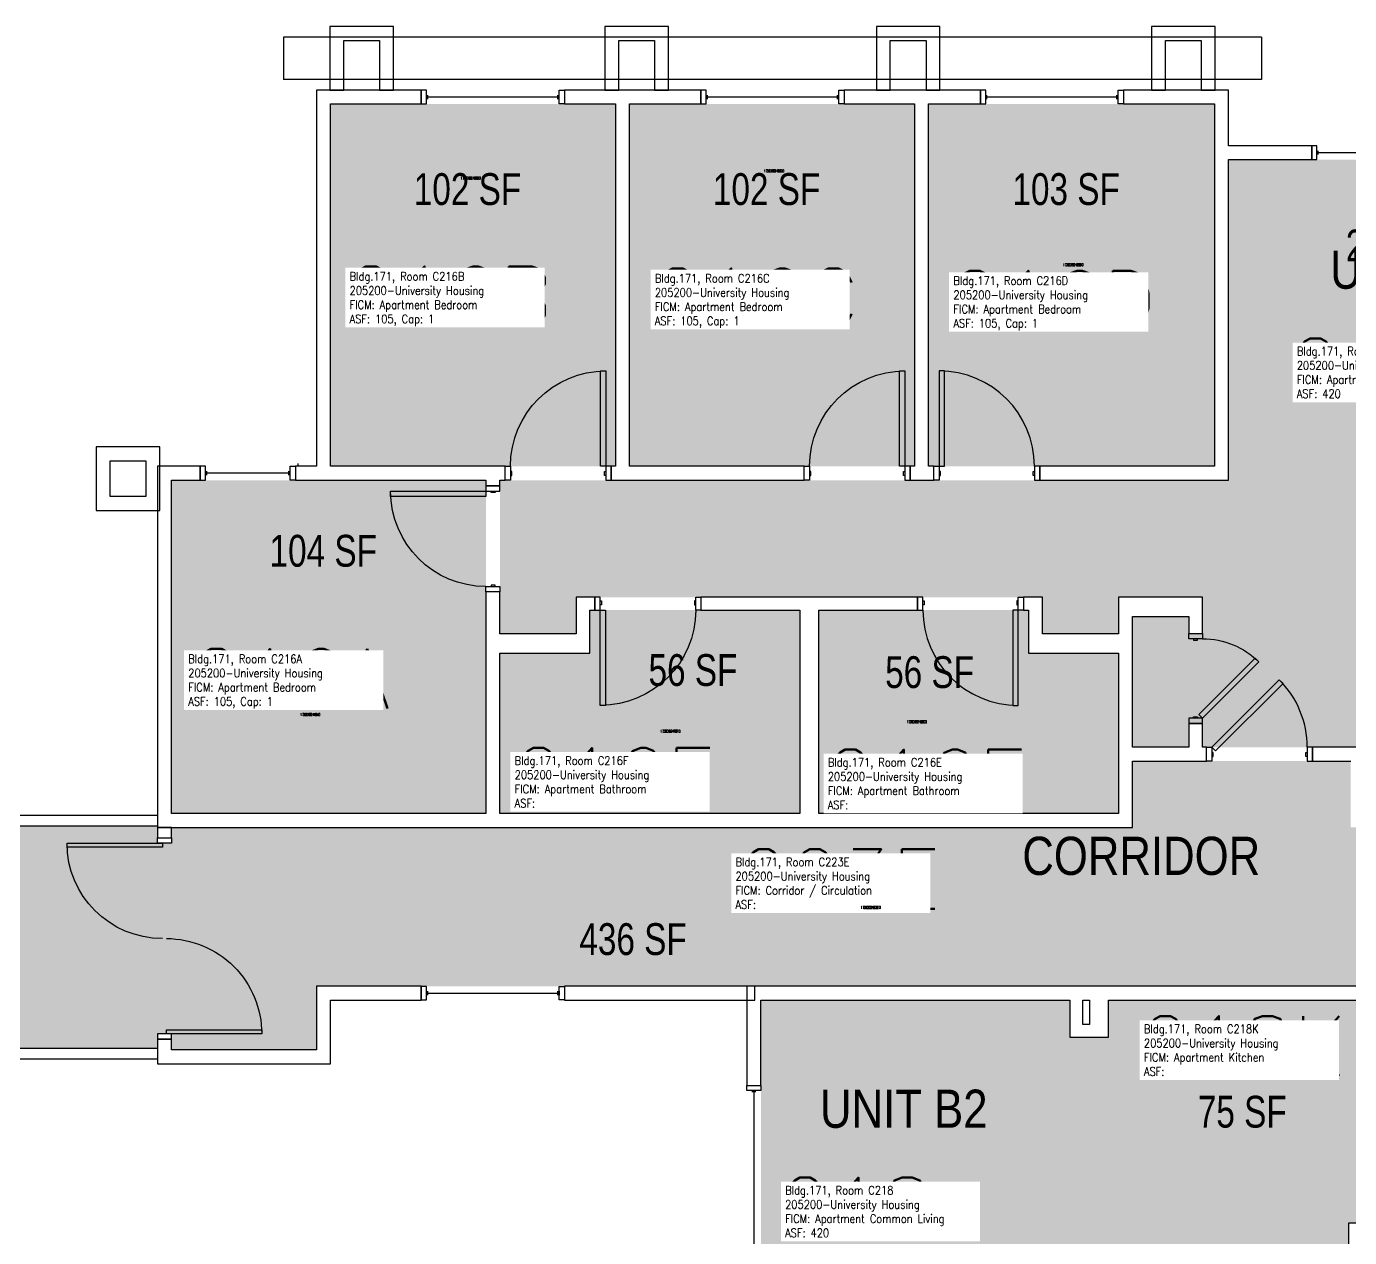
# Model space of a CAD drawing. Header units: inches. Extents: x 56 to 3925, y -1092 to 1472.
# Drawn here: x 3057.2 to 3556.6, y 1014.8 to 1471.9 of the extents above; entities that cross this region are included whole.
import ezdxf
from ezdxf.enums import TextEntityAlignment as Align

# ---------------------------------------------------------------- set-up
doc = ezdxf.new("R2010")
doc.units = ezdxf.units.IN
doc.header["$LTSCALE"] = 48
doc.header["$MEASUREMENT"] = 0
for name, color, linetype in [('A-DOOR', 2, 'Continuous'), ('A-GLAZ', 1, 'Continuous'), ('A-IDEN-RNUM', 7, 'Continuous'), ('A-IDEN-SNUM', 4, 'Continuous'), ('A-IDEN-VNUM', 4, 'Continuous'), ('A-MISC', 1, 'Continuous'), ('A-WALL', 5, 'Continuous'), ('AREA-TEXT', 3, 'Continuous'), ('Rooms-Category-Color', 7, 'Continuous'), ('Rooms-College-Color', 7, 'Continuous'), ('Rooms-Department-Color', 7, 'Continuous'), ('Rooms-Division-Color', 7, 'Continuous'), ('Rooms-Information', 7, 'Continuous')]:
    doc.layers.add(name, color=color, linetype=linetype)
doc.styles.add('AREA', font='arial.ttf', dxfattribs={"width": 0.75, "height": 12})
doc.styles.add('ROOMSNUMBER', font='txt.shx', dxfattribs={"height": 0.03})
doc.styles.add('ROOMVNUMBER', font='simplex.shx', dxfattribs={"width": 0.85})
doc.styles.get("Standard").update_dxf_attribs({"font": 'ARIALN.TTF'})

msp = doc.modelspace()

# ---------------------------------------------------------------- hatches: boundary and pattern name
h = msp.add_hatch()
h.set_pattern_fill('ANSI31', color=256, style=0)
h.set_pattern_definition([(45, (3047.41357, 1820.73259), (-0.088388348, 0.088388348), [])])
h.paths.add_polyline_path([(3378.88, 1236.78), (3437.62, 1236.78), (3437.62, 1227.57), (3378.88, 1227.57)], flags=9)
at = {"layer": 'Rooms-Category-Color', "true_color": 0x728ef3}
for points in [[(3171.88, 1442.61), (3279.5, 1442.61), (3279.5, 1305.86), (3171.88, 1305.86)], [(3284.75, 1442.61), (3392.38, 1442.61), (3392.38, 1305.86), (3284.75, 1305.86)], [(3505.63, 1442.61), (3397.63, 1442.61), (3397.63, 1305.86), (3505.63, 1305.86)], [(3646.38, 1304.98), (3562.23, 1304.98), (3562.23, 1199.86), (3501.11, 1199.86), (3501.11, 1208.81), (3495.86, 1208.81), (3495.86, 1199.86), (3474.66, 1199.86), (3474.66, 1249.23), (3495.86, 1249.23), (3495.86, 1242.81), (3501.11, 1242.81), (3501.11, 1256.48), (3469.41, 1256.48), (3469.41, 1242.61), (3440.66, 1242.61), (3440.66, 1256.48), (3264.63, 1256.48), (3264.63, 1242.61), (3235.88, 1242.61), (3235.88, 1300.61), (3510.88, 1300.61), (3510.88, 1421.61), (3646.38, 1421.61)], [(3111.88, 1174.86), (3111.88, 1300.61), (3230.63, 1300.61), (3230.63, 1174.86)], [(3235.88, 1174.86), (3235.88, 1235.36), (3269.88, 1235.36), (3269.88, 1251.61), (3349.02, 1251.61), (3349.02, 1174.86)], [(3356.27, 1174.86), (3356.27, 1251.61), (3435.41, 1251.61), (3435.41, 1235.36), (3469.41, 1235.36), (3469.41, 1174.86)], [(3451.01, 1104.39), (3451.01, 1020.24), (3556.14, 1020.24), (3556.14, 959.12), (3547.19, 959.12), (3547.19, 953.87), (3556.14, 953.87), (3556.14, 932.67), (3506.76, 932.67), (3506.76, 953.87), (3513.19, 953.87), (3513.19, 959.12), (3499.51, 959.12), (3499.51, 927.42), (3513.39, 927.42), (3513.39, 898.67), (3499.51, 898.67), (3499.51, 722.64), (3513.39, 722.64), (3513.39, 693.89), (3455.39, 693.89), (3455.39, 968.89), (3334.39, 968.89), (3334.39, 1104.39)], [(3581.14, 1020.24), (3451.01, 1020.24), (3451.01, 1090.39), (3465.64, 1090.39), (3465.64, 1104.39), (3581.14, 1104.39)]]:
    msp.add_hatch(color=171, dxfattribs=at).paths.add_polyline_path(points)
at = {"layer": 'Rooms-Category-Color', "true_color": 0xadadad}
msp.add_hatch(color=253, dxfattribs=at).paths.add_polyline_path([(2880.39, 1163.39), (2880.39, 1170.26), (3106.65, 1170.26), (3106.65, 1163.67), (3111.9, 1163.67), (3111.9, 1169.64), (3474.68, 1169.64), (3474.68, 1194.64), (3557, 1194.64), (3557, 1169.64), (3646.39, 1169.64), (3646.39, 1101.6), (3671.39, 1101.6), (3671.39, 1019.28), (3646.39, 1019.28), (3586.39, 1019.28), (3586.39, 1109.64), (3166.65, 1109.64), (3166.65, 1085.64), (3111.9, 1085.64), (3111.9, 1091.67), (3106.65, 1091.67), (3106.65, 1086.27), (2880.39, 1086.27), (2880.39, 1091.39), (2873.89, 1091.39), (2873.89, 1163.39)])
at = {"layer": 'Rooms-College-Color', "true_color": 0xadadad}
for points in [[(3171.88, 1442.61), (3279.5, 1442.61), (3279.5, 1305.86), (3171.88, 1305.86)], [(3284.75, 1442.61), (3392.38, 1442.61), (3392.38, 1305.86), (3284.75, 1305.86)], [(3505.63, 1442.61), (3397.63, 1442.61), (3397.63, 1305.86), (3505.63, 1305.86)], [(3646.38, 1304.98), (3562.23, 1304.98), (3562.23, 1199.86), (3501.11, 1199.86), (3501.11, 1208.81), (3495.86, 1208.81), (3495.86, 1199.86), (3474.66, 1199.86), (3474.66, 1249.23), (3495.86, 1249.23), (3495.86, 1242.81), (3501.11, 1242.81), (3501.11, 1256.48), (3469.41, 1256.48), (3469.41, 1242.61), (3440.66, 1242.61), (3440.66, 1256.48), (3264.63, 1256.48), (3264.63, 1242.61), (3235.88, 1242.61), (3235.88, 1300.61), (3510.88, 1300.61), (3510.88, 1421.61), (3646.38, 1421.61)], [(3111.88, 1174.86), (3111.88, 1300.61), (3230.63, 1300.61), (3230.63, 1174.86)], [(3235.88, 1174.86), (3235.88, 1235.36), (3269.88, 1235.36), (3269.88, 1251.61), (3349.02, 1251.61), (3349.02, 1174.86)], [(3356.27, 1174.86), (3356.27, 1251.61), (3435.41, 1251.61), (3435.41, 1235.36), (3469.41, 1235.36), (3469.41, 1174.86)], [(2880.39, 1163.39), (2880.39, 1170.26), (3106.65, 1170.26), (3106.65, 1163.67), (3111.9, 1163.67), (3111.9, 1169.64), (3474.68, 1169.64), (3474.68, 1194.64), (3557, 1194.64), (3557, 1169.64), (3646.39, 1169.64), (3646.39, 1101.6), (3671.39, 1101.6), (3671.39, 1019.28), (3646.39, 1019.28), (3586.39, 1019.28), (3586.39, 1109.64), (3166.65, 1109.64), (3166.65, 1085.64), (3111.9, 1085.64), (3111.9, 1091.67), (3106.65, 1091.67), (3106.65, 1086.27), (2880.39, 1086.27), (2880.39, 1091.39), (2873.89, 1091.39), (2873.89, 1163.39)], [(3451.01, 1104.39), (3451.01, 1020.24), (3556.14, 1020.24), (3556.14, 959.12), (3547.19, 959.12), (3547.19, 953.87), (3556.14, 953.87), (3556.14, 932.67), (3506.76, 932.67), (3506.76, 953.87), (3513.19, 953.87), (3513.19, 959.12), (3499.51, 959.12), (3499.51, 927.42), (3513.39, 927.42), (3513.39, 898.67), (3499.51, 898.67), (3499.51, 722.64), (3513.39, 722.64), (3513.39, 693.89), (3455.39, 693.89), (3455.39, 968.89), (3334.39, 968.89), (3334.39, 1104.39)], [(3581.14, 1020.24), (3451.01, 1020.24), (3451.01, 1090.39), (3465.64, 1090.39), (3465.64, 1104.39), (3581.14, 1104.39)]]:
    msp.add_hatch(color=253, dxfattribs=at).paths.add_polyline_path(points)
at = {"layer": 'Rooms-Department-Color', "true_color": 0x604aed}
for points in [[(3171.88, 1442.61), (3279.5, 1442.61), (3279.5, 1305.86), (3171.88, 1305.86)], [(3284.75, 1442.61), (3392.38, 1442.61), (3392.38, 1305.86), (3284.75, 1305.86)], [(3505.63, 1442.61), (3397.63, 1442.61), (3397.63, 1305.86), (3505.63, 1305.86)], [(3646.38, 1304.98), (3562.23, 1304.98), (3562.23, 1199.86), (3501.11, 1199.86), (3501.11, 1208.81), (3495.86, 1208.81), (3495.86, 1199.86), (3474.66, 1199.86), (3474.66, 1249.23), (3495.86, 1249.23), (3495.86, 1242.81), (3501.11, 1242.81), (3501.11, 1256.48), (3469.41, 1256.48), (3469.41, 1242.61), (3440.66, 1242.61), (3440.66, 1256.48), (3264.63, 1256.48), (3264.63, 1242.61), (3235.88, 1242.61), (3235.88, 1300.61), (3510.88, 1300.61), (3510.88, 1421.61), (3646.38, 1421.61)], [(3111.88, 1174.86), (3111.88, 1300.61), (3230.63, 1300.61), (3230.63, 1174.86)], [(3235.88, 1174.86), (3235.88, 1235.36), (3269.88, 1235.36), (3269.88, 1251.61), (3349.02, 1251.61), (3349.02, 1174.86)], [(3356.27, 1174.86), (3356.27, 1251.61), (3435.41, 1251.61), (3435.41, 1235.36), (3469.41, 1235.36), (3469.41, 1174.86)], [(3451.01, 1104.39), (3451.01, 1020.24), (3556.14, 1020.24), (3556.14, 959.12), (3547.19, 959.12), (3547.19, 953.87), (3556.14, 953.87), (3556.14, 932.67), (3506.76, 932.67), (3506.76, 953.87), (3513.19, 953.87), (3513.19, 959.12), (3499.51, 959.12), (3499.51, 927.42), (3513.39, 927.42), (3513.39, 898.67), (3499.51, 898.67), (3499.51, 722.64), (3513.39, 722.64), (3513.39, 693.89), (3455.39, 693.89), (3455.39, 968.89), (3334.39, 968.89), (3334.39, 1104.39)], [(3581.14, 1020.24), (3451.01, 1020.24), (3451.01, 1090.39), (3465.64, 1090.39), (3465.64, 1104.39), (3581.14, 1104.39)]]:
    msp.add_hatch(color=173, dxfattribs=at).paths.add_polyline_path(points)
at = {"layer": 'Rooms-Department-Color', "true_color": 0xacacac}
msp.add_hatch(color=253, dxfattribs=at).paths.add_polyline_path([(2880.39, 1163.39), (2880.39, 1170.26), (3106.65, 1170.26), (3106.65, 1163.67), (3111.9, 1163.67), (3111.9, 1169.64), (3474.68, 1169.64), (3474.68, 1194.64), (3557, 1194.64), (3557, 1169.64), (3646.39, 1169.64), (3646.39, 1101.6), (3671.39, 1101.6), (3671.39, 1019.28), (3646.39, 1019.28), (3586.39, 1019.28), (3586.39, 1109.64), (3166.65, 1109.64), (3166.65, 1085.64), (3111.9, 1085.64), (3111.9, 1091.67), (3106.65, 1091.67), (3106.65, 1086.27), (2880.39, 1086.27), (2880.39, 1091.39), (2873.89, 1091.39), (2873.89, 1163.39)])
at = {"layer": 'Rooms-Division-Color', "true_color": 0x604aed}
for points in [[(3171.88, 1442.61), (3279.5, 1442.61), (3279.5, 1305.86), (3171.88, 1305.86)], [(3284.75, 1442.61), (3392.38, 1442.61), (3392.38, 1305.86), (3284.75, 1305.86)], [(3505.63, 1442.61), (3397.63, 1442.61), (3397.63, 1305.86), (3505.63, 1305.86)], [(3646.38, 1304.98), (3562.23, 1304.98), (3562.23, 1199.86), (3501.11, 1199.86), (3501.11, 1208.81), (3495.86, 1208.81), (3495.86, 1199.86), (3474.66, 1199.86), (3474.66, 1249.23), (3495.86, 1249.23), (3495.86, 1242.81), (3501.11, 1242.81), (3501.11, 1256.48), (3469.41, 1256.48), (3469.41, 1242.61), (3440.66, 1242.61), (3440.66, 1256.48), (3264.63, 1256.48), (3264.63, 1242.61), (3235.88, 1242.61), (3235.88, 1300.61), (3510.88, 1300.61), (3510.88, 1421.61), (3646.38, 1421.61)], [(3111.88, 1174.86), (3111.88, 1300.61), (3230.63, 1300.61), (3230.63, 1174.86)], [(3235.88, 1174.86), (3235.88, 1235.36), (3269.88, 1235.36), (3269.88, 1251.61), (3349.02, 1251.61), (3349.02, 1174.86)], [(3356.27, 1174.86), (3356.27, 1251.61), (3435.41, 1251.61), (3435.41, 1235.36), (3469.41, 1235.36), (3469.41, 1174.86)], [(3451.01, 1104.39), (3451.01, 1020.24), (3556.14, 1020.24), (3556.14, 959.12), (3547.19, 959.12), (3547.19, 953.87), (3556.14, 953.87), (3556.14, 932.67), (3506.76, 932.67), (3506.76, 953.87), (3513.19, 953.87), (3513.19, 959.12), (3499.51, 959.12), (3499.51, 927.42), (3513.39, 927.42), (3513.39, 898.67), (3499.51, 898.67), (3499.51, 722.64), (3513.39, 722.64), (3513.39, 693.89), (3455.39, 693.89), (3455.39, 968.89), (3334.39, 968.89), (3334.39, 1104.39)], [(3581.14, 1020.24), (3451.01, 1020.24), (3451.01, 1090.39), (3465.64, 1090.39), (3465.64, 1104.39), (3581.14, 1104.39)]]:
    msp.add_hatch(color=173, dxfattribs=at).paths.add_polyline_path(points)
at = {"layer": 'Rooms-Division-Color', "true_color": 0xadadad}
msp.add_hatch(color=253, dxfattribs=at).paths.add_polyline_path([(2880.39, 1163.39), (2880.39, 1170.26), (3106.65, 1170.26), (3106.65, 1163.67), (3111.9, 1163.67), (3111.9, 1169.64), (3474.68, 1169.64), (3474.68, 1194.64), (3557, 1194.64), (3557, 1169.64), (3646.39, 1169.64), (3646.39, 1101.6), (3671.39, 1101.6), (3671.39, 1019.28), (3646.39, 1019.28), (3586.39, 1019.28), (3586.39, 1109.64), (3166.65, 1109.64), (3166.65, 1085.64), (3111.9, 1085.64), (3111.9, 1091.67), (3106.65, 1091.67), (3106.65, 1086.27), (2880.39, 1086.27), (2880.39, 1091.39), (2873.89, 1091.39), (2873.89, 1163.39)])

# ---------------------------------------------------------------- linework, layer by layer
at = {"layer": 'A-DOOR'}
for p, q in [((3072.52, 1162.17), (3072.52, 1163.67)), ((3072.52, 1163.67), (3108.52, 1163.67)), ((3106.65, 1163.67), (3106.65, 1165.67)), ((3106.65, 1165.67), (3111.9, 1165.67)), ((3111.9, 1163.67), (3106.65, 1163.67)), ((3108.52, 1163.67), (3108.52, 1162.17)), ((3111.9, 1165.67), (3111.9, 1163.67)), ((3108.52, 1162.17), (3072.52, 1162.17)), ((3106.65, 1091.67), (3106.65, 1089.67)), ((3111.9, 1091.67), (3106.65, 1091.67)), ((3106.65, 1089.67), (3111.9, 1089.67)), ((3110.02, 1091.67), (3110.02, 1093.17)), ((3110.02, 1093.17), (3146.02, 1093.17)), ((3146.02, 1091.67), (3110.02, 1091.67)), ((3111.9, 1089.67), (3111.9, 1091.67)), ((3146.02, 1093.17), (3146.02, 1091.67))]:
    msp.add_line(p, q, dxfattribs=at)
for points in [[(3275.9, 1305.89), (3273.9, 1305.89), (3273.9, 1341.89), (3275.9, 1341.89)], [(3388.77, 1305.89), (3386.77, 1305.89), (3386.77, 1341.89), (3388.77, 1341.89)], [(3401.65, 1305.89), (3403.65, 1305.89), (3403.65, 1341.89), (3401.65, 1341.89)], [(3239.9, 1300.64), (3237.9, 1300.64), (3237.9, 1305.89), (3239.9, 1305.89)], [(3239.9, 1302.39), (3240.4, 1302.39), (3240.4, 1303.89), (3239.9, 1303.89)], [(3275.9, 1302.39), (3275.4, 1302.39), (3275.4, 1303.89), (3275.9, 1303.89)], [(3275.9, 1300.64), (3277.9, 1300.64), (3277.9, 1305.89), (3275.9, 1305.89)], [(3352.77, 1300.64), (3350.77, 1300.64), (3350.77, 1305.89), (3352.77, 1305.89)], [(3352.77, 1302.39), (3353.27, 1302.39), (3353.27, 1303.89), (3352.77, 1303.89)], [(3388.77, 1302.39), (3388.27, 1302.39), (3388.27, 1303.89), (3388.77, 1303.89)], [(3388.77, 1300.64), (3390.77, 1300.64), (3390.77, 1305.89), (3388.77, 1305.89)], [(3401.65, 1300.64), (3399.65, 1300.64), (3399.65, 1305.89), (3401.65, 1305.89)], [(3401.65, 1302.39), (3402.15, 1302.39), (3402.15, 1303.89), (3401.65, 1303.89)], [(3437.65, 1302.39), (3437.15, 1302.39), (3437.15, 1303.89), (3437.65, 1303.89)], [(3437.65, 1300.64), (3439.65, 1300.64), (3439.65, 1305.89), (3437.65, 1305.89)], [(3235.9, 1296.52), (3235.9, 1298.52), (3230.65, 1298.52), (3230.65, 1296.52)], [(3230.65, 1296.52), (3230.65, 1294.52), (3194.65, 1294.52), (3194.65, 1296.52)], [(3234.15, 1296.52), (3234.15, 1296.02), (3232.65, 1296.02), (3232.65, 1296.52)], [(3235.9, 1260.52), (3235.9, 1258.52), (3230.65, 1258.52), (3230.65, 1260.52)], [(3234.15, 1260.52), (3234.15, 1261.02), (3232.65, 1261.02), (3232.65, 1260.52)], [(3273.79, 1256.51), (3271.79, 1256.51), (3271.79, 1251.64), (3273.79, 1251.64)], [(3273.79, 1255.14), (3274.29, 1255.14), (3274.29, 1253.64), (3273.79, 1253.64)], [(3309.79, 1255.14), (3309.29, 1255.14), (3309.29, 1253.64), (3309.79, 1253.64)], [(3309.79, 1256.51), (3311.79, 1256.51), (3311.79, 1251.64), (3309.79, 1251.64)], [(3395.54, 1256.51), (3393.54, 1256.51), (3393.54, 1251.64), (3395.54, 1251.64)], [(3395.54, 1255.14), (3396.04, 1255.14), (3396.04, 1253.64), (3395.54, 1253.64)], [(3431.54, 1255.14), (3431.04, 1255.14), (3431.04, 1253.64), (3431.54, 1253.64)], [(3431.54, 1256.51), (3433.54, 1256.51), (3433.54, 1251.64), (3431.54, 1251.64)], [(3273.79, 1251.64), (3275.79, 1251.64), (3275.79, 1215.64), (3273.79, 1215.64)], [(3431.54, 1251.64), (3429.54, 1251.64), (3429.54, 1215.64), (3431.54, 1215.64)], [(3495.88, 1240.84), (3495.88, 1242.84), (3501.13, 1242.84), (3501.13, 1240.84)], [(3497.63, 1240.84), (3497.63, 1240.34), (3499.13, 1240.34), (3499.13, 1240.84)], [(3501.13, 1210.84), (3499.71, 1212.25), (3520.93, 1233.47), (3522.34, 1232.05)], [(3504.61, 1199.89), (3506.03, 1198.48), (3531.48, 1223.93), (3530.07, 1225.35)], [(3495.88, 1210.84), (3495.88, 1208.84), (3501.13, 1208.84), (3501.13, 1210.84)], [(3497.63, 1210.84), (3497.63, 1211.34), (3499.13, 1211.34), (3499.13, 1210.84)], [(3504.61, 1194.64), (3502.61, 1194.64), (3502.61, 1199.89), (3504.61, 1199.89)], [(3540.61, 1194.64), (3542.61, 1194.64), (3542.61, 1199.89), (3540.61, 1199.89)], [(3504.61, 1196.39), (3505.11, 1196.39), (3505.11, 1197.89), (3504.61, 1197.89)], [(3540.61, 1196.39), (3540.11, 1196.39), (3540.11, 1197.89), (3540.61, 1197.89)]]:
    msp.add_lwpolyline(points, close=True, dxfattribs=at)
at = {"layer": 'A-DOOR', "extrusion": (0, 0, -1)}
for centre, radius, start, end in [((-3275.9, 1305.89), 36, 0, 90), ((-3388.77, 1305.89), 36, 0, 90), ((-3230.65, 1296.52), 36, 270, 0), ((-3273.79, 1251.64), 36, 180, 270), ((-3501.13, 1210.84), 30, 90, 135), ((-3108.52, 1163.67), 36, 269.9999, 359.9999), ((-3110.02, 1091.67), 36, 89.9999, 179.9999)]:
    msp.add_arc(centre, radius, start, end, dxfattribs=at)
at = {"layer": 'A-DOOR'}
for centre, start, end in [((3401.65, 1305.89), 0, 90), ((3431.54, 1251.64), 180, 270), ((3504.61, 1199.89), 0, 45)]:
    msp.add_arc(centre, 36, start, end, dxfattribs=at)
at = {"layer": 'A-GLAZ'}
for p, q in [((3208.74, 1444.51), (3208.74, 1446.01)), ((3257.74, 1445.26), (3208.74, 1445.26)), ((3257.74, 1444.51), (3257.74, 1446.01)), ((3314.27, 1444.51), (3314.27, 1446.01)), ((3363.27, 1445.26), (3314.27, 1445.26)), ((3363.27, 1444.51), (3363.27, 1446.01)), ((3419.74, 1444.51), (3419.74, 1446.01)), ((3468.74, 1445.26), (3419.74, 1445.26)), ((3468.74, 1444.51), (3468.74, 1446.01)), ((3544.78, 1423.51), (3544.78, 1425.01)), ((3611.78, 1424.26), (3544.78, 1424.26)), ((3125.28, 1302.51), (3125.28, 1304.01)), ((3156.28, 1302.51), (3156.28, 1304.01)), ((3159.78, 1305.89), (3159.78, 1306.89)), ((3156.28, 1303.26), (3125.28, 1303.26)), ((3208.24, 1109.52), (3206.24, 1109.52)), ((3206.24, 1109.52), (3206.24, 1104.52)), ((3208.24, 1104.52), (3208.24, 1109.52)), ((3258.24, 1109.52), (3260.24, 1109.52)), ((3258.24, 1104.52), (3258.24, 1109.52)), ((3260.24, 1109.52), (3260.24, 1104.52)), ((3206.24, 1104.52), (3208.24, 1104.52)), ((3208.24, 1106.27), (3208.24, 1107.77)), ((3208.74, 1106.27), (3208.74, 1107.77)), ((3208.74, 1107.02), (3257.74, 1107.02)), ((3257.74, 1106.27), (3257.74, 1107.77)), ((3258.24, 1107.77), (3258.24, 1106.27)), ((3260.24, 1104.52), (3258.24, 1104.52)), ((3332.51, 1069.77), (3331.01, 1069.77)), ((3331.76, 1069.77), (3331.76, 1002.77))]:
    msp.add_line(p, q, dxfattribs=at)
for points in [[(3208.24, 1447.89), (3206.24, 1447.89), (3206.24, 1442.64), (3208.24, 1442.64)], [(3258.24, 1447.89), (3260.24, 1447.89), (3260.24, 1442.64), (3258.24, 1442.64)], [(3313.77, 1447.89), (3311.77, 1447.89), (3311.77, 1442.64), (3313.77, 1442.64)], [(3363.77, 1447.89), (3365.77, 1447.89), (3365.77, 1442.64), (3363.77, 1442.64)], [(3419.24, 1447.89), (3417.24, 1447.89), (3417.24, 1442.64), (3419.24, 1442.64)], [(3469.24, 1447.89), (3471.24, 1447.89), (3471.24, 1442.64), (3469.24, 1442.64)], [(3544.28, 1426.89), (3542.28, 1426.89), (3542.28, 1421.64), (3544.28, 1421.64)], [(3124.78, 1305.89), (3122.78, 1305.89), (3122.78, 1300.64), (3124.78, 1300.64)], [(3156.78, 1305.89), (3158.78, 1305.89), (3158.78, 1300.64), (3156.78, 1300.64)], [(3329.14, 1070.27), (3329.14, 1072.27), (3334.39, 1072.27), (3334.39, 1070.27)]]:
    msp.add_lwpolyline(points, close=True, dxfattribs=at)
at = {"layer": 'A-MISC'}
for p, q in [((3523.33, 1467.89, 0.01), (3154.21, 1467.89, 0)), ((3154.21, 1467.89, 0), (3154.21, 1451.89, 0)), ((3523.33, 1467.89, 0), (3523.33, 1451.89, 0)), ((3523.33, 1451.89, 0.01), (3154.21, 1451.89, 0)), ((2881.02, 1174.26), (3106.65, 1174.26)), ((2881.02, 1170.26), (3106.65, 1170.26)), ((2881.02, 1086.27), (3106.65, 1086.27)), ((2881.02, 1082.27), (3106.65, 1082.27))]:
    msp.add_line(p, q, dxfattribs=at)
at = {"layer": 'A-WALL'}
for p, q in [((3195.72, 1471.89), (3171.72, 1471.89)), ((3171.72, 1471.89), (3171.72, 1447.89)), ((3195.72, 1447.89), (3195.72, 1471.89)), ((3299.55, 1471.89), (3275.55, 1471.89)), ((3275.55, 1471.89), (3275.55, 1447.89)), ((3299.55, 1447.89), (3299.55, 1471.89)), ((3401.99, 1471.89), (3377.99, 1471.89)), ((3377.99, 1471.89), (3377.99, 1447.89)), ((3401.99, 1447.89), (3401.99, 1471.89)), ((3505.82, 1471.89), (3481.82, 1471.89)), ((3481.82, 1471.89), (3481.82, 1447.89)), ((3505.82, 1447.89), (3505.82, 1471.89)), ((3176.97, 1466.64), (3190.47, 1466.64)), ((3176.97, 1447.89), (3176.97, 1466.64)), ((3190.47, 1466.64), (3190.47, 1447.89)), ((3280.8, 1466.64), (3294.3, 1466.64)), ((3280.8, 1447.89), (3280.8, 1466.64)), ((3294.3, 1466.64), (3294.3, 1447.89)), ((3383.24, 1466.64), (3396.74, 1466.64)), ((3383.24, 1447.89), (3383.24, 1466.64)), ((3396.74, 1466.64), (3396.74, 1447.89)), ((3487.07, 1466.64), (3500.57, 1466.64)), ((3487.07, 1447.89), (3487.07, 1466.64)), ((3500.57, 1466.64), (3500.57, 1447.89)), ((3166.65, 1447.89), (3166.65, 1305.89)), ((3206.24, 1447.89), (3166.65, 1447.89)), ((3171.72, 1447.89), (3176.97, 1447.89)), ((3190.47, 1447.89), (3195.72, 1447.89)), ((3206.24, 1442.64), (3206.24, 1447.89)), ((3260.24, 1447.89), (3260.24, 1442.64)), ((3311.77, 1447.89), (3260.24, 1447.89)), ((3275.55, 1447.89), (3280.8, 1447.89)), ((3294.3, 1447.89), (3299.55, 1447.89)), ((3311.77, 1442.64), (3311.77, 1447.89)), ((3417.24, 1447.89), (3365.77, 1447.89)), ((3365.77, 1447.89), (3365.77, 1442.64)), ((3377.99, 1447.89), (3383.24, 1447.89)), ((3396.74, 1447.89), (3401.99, 1447.89)), ((3417.24, 1442.64), (3417.24, 1447.89)), ((3510.9, 1447.89), (3471.24, 1447.89)), ((3471.24, 1447.89), (3471.24, 1442.64)), ((3481.82, 1447.89), (3487.07, 1447.89)), ((3500.57, 1447.89), (3505.82, 1447.89)), ((3510.9, 1426.89), (3510.9, 1447.89)), ((3171.9, 1305.89), (3171.9, 1442.64)), ((3171.9, 1442.64), (3206.24, 1442.64)), ((3260.24, 1442.64), (3279.52, 1442.64)), ((3279.52, 1442.64), (3279.52, 1305.89)), ((3284.77, 1305.89), (3284.77, 1442.64)), ((3284.77, 1442.64), (3311.77, 1442.64)), ((3365.77, 1442.64), (3392.4, 1442.64)), ((3392.4, 1442.64), (3392.4, 1305.89)), ((3397.65, 1442.64), (3417.24, 1442.64)), ((3397.65, 1305.89), (3397.65, 1442.64)), ((3471.24, 1442.64), (3505.65, 1442.64)), ((3505.65, 1442.64), (3505.65, 1305.89)), ((3542.28, 1426.89), (3510.9, 1426.89)), ((3542.28, 1421.64), (3542.28, 1426.89)), ((3510.9, 1300.64), (3510.9, 1421.64)), ((3510.9, 1421.64), (3542.28, 1421.64)), ((3083.52, 1313.26), (3083.52, 1289.26)), ((3107.52, 1313.26), (3083.52, 1313.26)), ((3107.52, 1289.26), (3107.52, 1313.26)), ((3088.77, 1294.51), (3088.77, 1308.01)), ((3088.77, 1308.01), (3102.27, 1308.01)), ((3102.27, 1308.01), (3102.27, 1294.51)), ((3122.78, 1305.89), (3106.65, 1305.89)), ((3106.65, 1305.89), (3106.65, 1169.64)), ((3122.78, 1300.64), (3122.78, 1305.89)), ((3166.65, 1305.89), (3158.78, 1305.89)), ((3158.78, 1305.89), (3158.78, 1300.64)), ((3237.9, 1305.89), (3171.9, 1305.89)), ((3237.9, 1300.64), (3237.9, 1305.89)), ((3279.52, 1305.89), (3277.9, 1305.89)), ((3277.9, 1305.89), (3277.9, 1300.64)), ((3350.77, 1305.89), (3284.77, 1305.89)), ((3350.77, 1300.64), (3350.77, 1305.89)), ((3392.4, 1305.89), (3390.77, 1305.89)), ((3390.77, 1305.89), (3390.77, 1300.64)), ((3399.65, 1305.89), (3397.65, 1305.89)), ((3399.65, 1300.64), (3399.65, 1305.89)), ((3505.65, 1305.89), (3439.65, 1305.89)), ((3439.65, 1305.89), (3439.65, 1300.64)), ((3111.9, 1300.64), (3122.78, 1300.64)), ((3111.9, 1174.89), (3111.9, 1300.64)), ((3158.78, 1300.64), (3167.27, 1300.64)), ((3167.27, 1300.64), (3230.65, 1300.64)), ((3230.65, 1300.64), (3230.65, 1298.52)), ((3230.65, 1298.52), (3235.9, 1298.52)), ((3235.9, 1300.64), (3237.9, 1300.64)), ((3235.9, 1298.52), (3235.9, 1300.64)), ((3277.9, 1300.64), (3350.77, 1300.64)), ((3390.77, 1300.64), (3399.65, 1300.64)), ((3439.65, 1300.64), (3510.9, 1300.64)), ((3102.27, 1294.51), (3088.77, 1294.51)), ((3083.52, 1289.26), (3107.52, 1289.26)), ((3235.9, 1258.52), (3230.65, 1258.52)), ((3230.65, 1258.52), (3230.65, 1255.89)), ((3235.9, 1255.89), (3235.9, 1258.52)), ((3230.65, 1255.89), (3230.65, 1174.89)), ((3235.9, 1242.64), (3235.9, 1255.89)), ((3271.79, 1256.51), (3264.65, 1256.51)), ((3264.65, 1256.51), (3264.65, 1242.64)), ((3271.79, 1251.64), (3271.79, 1256.51)), ((3393.54, 1256.51), (3311.79, 1256.51)), ((3311.79, 1256.51), (3311.79, 1251.64)), ((3393.54, 1251.64), (3393.54, 1256.51)), ((3440.68, 1256.51), (3433.54, 1256.51)), ((3433.54, 1256.51), (3433.54, 1251.64)), ((3440.68, 1242.64), (3440.68, 1256.51)), ((3501.13, 1256.51), (3469.43, 1256.51)), ((3469.43, 1256.51), (3469.43, 1242.64)), ((3501.13, 1242.84), (3501.13, 1256.51)), ((3269.9, 1251.64), (3271.79, 1251.64)), ((3269.9, 1235.39), (3269.9, 1251.64)), ((3311.79, 1251.64), (3349.04, 1251.64)), ((3349.04, 1251.64), (3349.04, 1174.89)), ((3356.29, 1251.64), (3393.54, 1251.64)), ((3356.29, 1174.89), (3356.29, 1251.64)), ((3433.54, 1251.64), (3435.43, 1251.64)), ((3435.43, 1251.64), (3435.43, 1235.39)), ((3474.68, 1249.26), (3495.88, 1249.26)), ((3474.68, 1199.89), (3474.68, 1249.26)), ((3495.88, 1249.26), (3495.88, 1242.84)), ((3264.65, 1242.64), (3235.9, 1242.64)), ((3469.43, 1242.64), (3440.68, 1242.64)), ((3495.88, 1242.84), (3501.13, 1242.84)), ((3235.9, 1174.89), (3235.9, 1235.39)), ((3235.9, 1235.39), (3269.9, 1235.39)), ((3435.43, 1235.39), (3469.43, 1235.39)), ((3469.43, 1235.39), (3469.43, 1174.89)), ((3501.13, 1208.84), (3495.88, 1208.84)), ((3495.88, 1208.84), (3495.88, 1199.89)), ((3501.13, 1199.89), (3501.13, 1208.84)), ((3495.88, 1199.89), (3474.68, 1199.89)), ((3502.61, 1199.89), (3501.13, 1199.89)), ((3502.61, 1194.64), (3502.61, 1199.89)), ((3562.25, 1199.89), (3542.61, 1199.89)), ((3542.61, 1199.89), (3542.61, 1194.64)), ((3474.68, 1194.64), (3502.61, 1194.64)), ((3474.68, 1169.64), (3474.68, 1194.64)), ((3542.61, 1194.64), (3557, 1194.64)), ((3230.65, 1174.89), (3111.9, 1174.89)), ((3349.04, 1174.89), (3235.9, 1174.89)), ((3469.43, 1174.89), (3356.29, 1174.89)), ((3106.65, 1169.64), (3106.65, 1165.67)), ((3111.9, 1169.64), (3106.65, 1169.64)), ((3106.65, 1169.64), (3235.27, 1169.64)), ((3111.9, 1165.67), (3111.9, 1169.64)), ((3235.27, 1169.64), (3474.68, 1169.64)), ((3106.65, 1165.67), (3111.9, 1165.67)), ((3166.65, 1109.64), (3166.65, 1085.64)), ((3206.24, 1109.64), (3166.65, 1109.64)), ((3206.24, 1104.39), (3206.24, 1109.64)), ((3332.14, 1109.64), (3260.24, 1109.64)), ((3260.24, 1109.64), (3260.24, 1104.39)), ((3329.14, 1109.64), (3329.14, 1072.27)), ((3586.39, 1109.64), (3329.14, 1109.64)), ((3332.14, 1104.39), (3332.14, 1109.64)), ((3171.9, 1080.39), (3171.9, 1104.39)), ((3171.9, 1104.39), (3206.24, 1104.39)), ((3260.24, 1104.39), (3332.14, 1104.39)), ((3334.39, 1072.27), (3334.39, 1104.39)), ((3334.39, 1104.39), (3451.01, 1104.39)), ((3451.01, 1104.39), (3451.01, 1090.39)), ((3455.89, 1104.39), (3458.39, 1104.39)), ((3455.89, 1095.26), (3455.89, 1104.39)), ((3458.39, 1104.39), (3458.39, 1095.26)), ((3465.64, 1104.39), (3581.14, 1104.39)), ((3465.64, 1090.39), (3465.64, 1104.39)), ((3458.39, 1095.26), (3455.89, 1095.26)), ((3106.65, 1089.67), (3106.65, 1080.39)), ((3111.9, 1089.67), (3106.65, 1089.67)), ((3111.9, 1085.64), (3111.9, 1089.67)), ((3451.01, 1090.39), (3465.64, 1090.39)), ((3166.65, 1085.64), (3111.9, 1085.64)), ((3106.65, 1080.39), (3171.9, 1080.39)), ((3329.14, 1072.27), (3334.39, 1072.27)), ((3556.14, 1020.24), (3556.14, 1000.61)), ((3581.14, 1020.24), (3556.14, 1020.24))]:
    msp.add_line(p, q, dxfattribs=at)

# ---------------------------------------------------------------- texts
at = {"layer": 'A-IDEN-RNUM', "style": 'ROOMSNUMBER', "width": 0.85}
for s, p in [('0216-B0', (3224.86, 1414.18)), ('0216-C0', (3339.34, 1416.86)), ('0216-D0', (3452.26, 1381.46)), ('0216-A0', (3164.28, 1211.68)), ('0216-E0', (3393.23, 1209)), ('0216-F0', (3300.22, 1205.42)), ('0223-E0', (3375.82, 1138.92)), ('0218-K0', (3495.99, 1080.27)), ('0218-00', (3392.96, 1024.49))]:
    msp.add_text(s, height=1, dxfattribs=at).set_placement(p, align=Align.CENTER)
at = {"layer": 'A-IDEN-SNUM', "style": 'ROOMSNUMBER', "width": 0.85}
for s, p in [('1710C216B0', (3224.86, 1414.18)), ('1710C216C0', (3339.34, 1416.86)), ('1710C216D0', (3452.26, 1381.46)), ('1710C216A0', (3164.28, 1211.68)), ('1710C216E0', (3393.23, 1209)), ('1710C216F0', (3300.22, 1205.42)), ('1710C223E0', (3375.82, 1138.92)), ('1710C218K0', (3495.99, 1080.27)), ('1710C21800', (3392.96, 1024.49))]:
    msp.add_text(s, height=1, dxfattribs=at).set_placement(p, align=Align.CENTER)
at = {"layer": 'A-IDEN-VNUM', "style": 'ROOMVNUMBER'}
for s, p in [('216B', (3216.66, 1370.08)), ('216C', (3332.4, 1369.34)), ('216D', (3444.56, 1368.44)), ('216', (3562.91, 1342.91)), ('216A', (3156.85, 1225.72)), ('216F', (3278.43, 1188.39)), ('216E', (3396.61, 1187.74)), ('223E', (3363.91, 1150.13)), ('218K', (3516.46, 1087.14)), ('218', (3370.33, 1026.24))]:
    msp.add_text(s, height=22.5, dxfattribs=at).set_placement(p, align=Align.MIDDLE_CENTER)
at = {"layer": 'A-MISC'}
for s, p in [('UNIT B2', (3580.91, 1372.91)), ('CORRIDOR', (3477.96, 1151.69)), ('UNIT B2', (3388.33, 1056.24))]:
    msp.add_text(s, height=14.4, dxfattribs=at).set_placement(p, align=Align.CENTER)
at = {"layer": 'AREA-TEXT', "style": 'AREA', "width": 0.75}
for s, p in [('102 SF', (3223.67, 1410.52)), ('102 SF', (3336.55, 1410.52)), ('103 SF', (3449.61, 1410.52)), ('249 SF', (3575.44, 1389.22)), ('104 SF', (3169.23, 1274.02)), ('56 SF', (3308.76, 1229.01)), ('56 SF', (3398.08, 1228.22)), ('436 SF', (3286.15, 1127.46)), ('75 SF', (3516.08, 1062.32))]:
    msp.add_text(s, height=12, dxfattribs=at).set_placement(p, align=Align.MIDDLE_CENTER)

# ---------------------------------------------------------------- next in the draw order: texts
at = {"layer": 'Rooms-Information', "char_height": 3.2143, "width": 72, "attachment_point": 7, "style": 'ROOMVNUMBER', "bg_fill": 3, "box_fill_scale": 1.5, "bg_fill_color": 256, "bg_fill_true_color": 13158600, "bg_fill_transparency": 0}
for s, insert in [('Bldg.171, Room C216B^M^J205200-University Housing^M^JFICM: Apartment Bedroom^M^JASF: 105, Cap: 1', (3179.16, 1358.83)), ('Bldg.171, Room C216C^M^J205200-University Housing^M^JFICM: Apartment Bedroom^M^JASF: 105, Cap: 1', (3294.36, 1358.09)), ('Bldg.171, Room C216D^M^J205200-University Housing^M^JFICM: Apartment Bedroom^M^JASF: 105, Cap: 1', (3407.06, 1357.19)), ('Bldg.171, Room C216^M^J205200-University Housing^M^JFICM: Apartment Common Living^M^JASF: 420', (3536.66, 1331.66)), ('Bldg.171, Room C216A^M^J205200-University Housing^M^JFICM: Apartment Bedroom^M^JASF: 105, Cap: 1', (3118.27, 1214.47)), ('Bldg.171, Room C216F^M^J205200-University Housing^M^JFICM: Apartment Bathroom^M^JASF: ', (3241.47, 1177.14)), ('Bldg.171, Room C216E^M^J205200-University Housing^M^JFICM: Apartment Bathroom^M^JASF: ', (3359.64, 1176.49)), ('Bldg.171, Room C223E^M^J205200-University Housing^M^JFICM: Corridor / Circulation^M^JASF: ', (3324.8, 1138.88)), ('Bldg.171, Room C218K^M^J205200-University Housing^M^JFICM: Apartment Kitchen^M^JASF: ', (3478.96, 1075.89)), ('Bldg.171, Room C218^M^J205200-University Housing^M^JFICM: Apartment Common Living^M^JASF: 420', (3343.54, 1014.99))]:
    msp.add_mtext(s, dxfattribs=dict(at, insert=insert))

doc.saveas('drawing.dxf')
